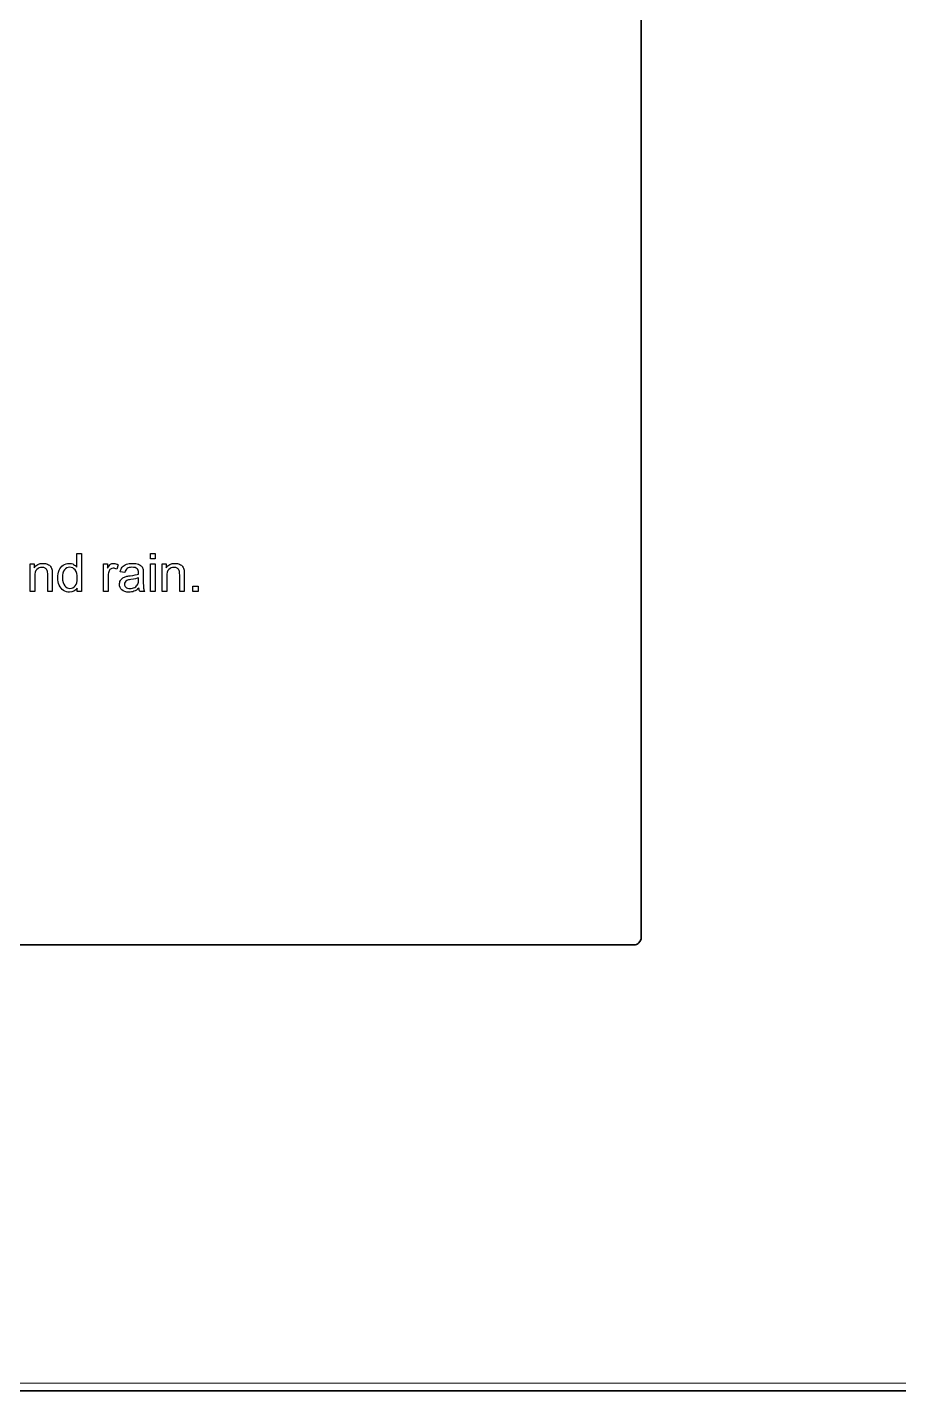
# Model space of a CAD drawing. Extents: x -45 to 645, y -160 to 467.
# Drawn here: x 383.88 to 406.95, y 69.26 to 105.36 of the extents above; entities that cross this region are included whole.
import ezdxf

# ---------------------------------------------------------------- set-up
doc = ezdxf.new("R2010")
doc.units = 0
doc.layers.add('layer 1', color=7, linetype='Continuous')

msp = doc.modelspace()

# ---------------------------------------------------------------- linework, layer by layer
at = {"color": 7, "lineweight": 35}
for p, q in [((400.132, 209.862), (400.132, 81.262)), ((400.132, 209.862), (400.132, 81.262)), ((400.132, 209.862), (400.132, 81.262)), ((400.132, 209.862), (400.132, 81.262)), ((399.932, 81.062), (345.332, 81.062)), ((399.932, 81.062), (345.332, 81.062)), ((399.932, 81.062), (345.332, 81.062)), ((399.932, 81.062), (345.332, 81.062)), ((295.073, 69.262), (450.632, 69.262)), ((295.073, 69.262), (450.632, 69.262)), ((295.073, 69.262), (450.632, 69.262)), ((295.073, 69.262), (450.632, 69.262))]:
    msp.add_line(p, q, dxfattribs=at)
at = {"color": 7, "lineweight": 13}
msp.add_line((295.071, 69.462), (450.632, 69.462), dxfattribs=at)
msp.add_line((295.071, 69.462), (450.632, 69.462), dxfattribs=at)
msp.add_line((295.071, 69.462), (450.632, 69.462), dxfattribs=at)
msp.add_line((295.071, 69.462), (450.632, 69.462), dxfattribs=at)
at = {"color": 7, "lineweight": 35}
msp.add_arc((399.932, 81.262), 0.2, 270, 359.999, dxfattribs=at)
msp.add_arc((399.932, 81.262), 0.2, 270, 359.999, dxfattribs=at)
msp.add_arc((399.932, 81.262), 0.2, 270, 359.999, dxfattribs=at)
msp.add_arc((399.932, 81.262), 0.2, 270, 359.999, dxfattribs=at)
at = {"layer": 'layer 1', "color": 7, "lineweight": 9, "true_color": 0xffffff}
for points in [[(400.131, 209.862), (400.131, 166.996), (400.131, 102.696), (400.131, 81.262)], [(399.968, 81.066), (400.077, 81.086), (400.131, 81.207), (400.131, 81.262)], [(399.931, 81.062), (381.731, 81.062), (354.432, 81.062), (345.332, 81.062)], [(450.631, 69.262), (398.778, 69.262), (320.999, 69.262), (295.073, 69.262)]]:
    msp.add_open_spline(points, degree=3, dxfattribs=at)
at = {"layer": 'layer 1', "color": 7, "true_color": 0xffffff}
for points, knots in [([(385.313, 90.416), (385.313, 90.416), (385.313, 91.427), (385.313, 91.427), (385.313, 91.427), (385.19, 91.427), (385.19, 91.427), (385.19, 91.427), (385.19, 91.062), (385.19, 91.062), (385.169, 91.093), (385.141, 91.117), (385.106, 91.136), (385.073, 91.154), (385.034, 91.164), (384.99, 91.164), (384.93, 91.164), (384.877, 91.148), (384.828, 91.116), (384.781, 91.085), (384.745, 91.04), (384.721, 90.981), (384.697, 90.921), (384.684, 90.855), (384.684, 90.782), (384.685, 90.707), (384.698, 90.64), (384.725, 90.583), (384.752, 90.526), (384.788, 90.481), (384.837, 90.449), (384.886, 90.416), (384.939, 90.401), (384.996, 90.401), (385.085, 90.401), (385.152, 90.437), (385.199, 90.509), (385.199, 90.509), (385.199, 90.416), (385.199, 90.416), (385.199, 90.416), (385.313, 90.416), (385.313, 90.416)], [0, 0, 0, 0, 0.071429, 0.071429, 0.071429, 0.142857, 0.142857, 0.142857, 0.214286, 0.214286, 0.214286, 0.285714, 0.285714, 0.285714, 0.357143, 0.357143, 0.357143, 0.428571, 0.428571, 0.428571, 0.5, 0.5, 0.5, 0.571429, 0.571429, 0.571429, 0.642857, 0.642857, 0.642857, 0.714286, 0.714286, 0.714286, 0.785714, 0.785714, 0.785714, 0.857143, 0.857143, 0.857143, 0.928571, 0.928571, 0.928571, 1, 1, 1, 1]), ([(387.261, 91.285), (387.261, 91.285), (387.261, 91.427), (387.261, 91.427), (387.261, 91.427), (387.138, 91.427), (387.138, 91.427), (387.138, 91.427), (387.138, 91.285), (387.138, 91.285), (387.138, 91.285), (387.261, 91.285), (387.261, 91.285)], [0, 0, 0, 0, 0.25, 0.25, 0.25, 0.5, 0.5, 0.5, 0.75, 0.75, 0.75, 1, 1, 1, 1]), ([(384.076, 90.416), (384.076, 90.416), (384.076, 90.815), (384.076, 90.815), (384.076, 90.91), (384.096, 90.973), (384.134, 91.006), (384.171, 91.04), (384.216, 91.057), (384.268, 91.057), (384.301, 91.057), (384.329, 91.05), (384.353, 91.034), (384.378, 91.02), (384.395, 90.999), (384.405, 90.975), (384.414, 90.949), (384.419, 90.911), (384.419, 90.861), (384.419, 90.861), (384.419, 90.416), (384.419, 90.416), (384.419, 90.416), (384.541, 90.416), (384.541, 90.416), (384.541, 90.416), (384.541, 90.866), (384.541, 90.866), (384.541, 90.923), (384.539, 90.964), (384.534, 90.986), (384.527, 91.021), (384.515, 91.052), (384.497, 91.078), (384.479, 91.103), (384.451, 91.124), (384.414, 91.14), (384.378, 91.156), (384.337, 91.164), (384.294, 91.164), (384.194, 91.164), (384.117, 91.124), (384.064, 91.044), (384.064, 91.044), (384.064, 91.148), (384.064, 91.148), (384.064, 91.148), (383.953, 91.148), (383.953, 91.148), (383.953, 91.148), (383.953, 90.416), (383.953, 90.416), (383.953, 90.416), (384.076, 90.416), (384.076, 90.416)], [0, 0, 0, 0, 0.055556, 0.055556, 0.055556, 0.111111, 0.111111, 0.111111, 0.166667, 0.166667, 0.166667, 0.222222, 0.222222, 0.222222, 0.277778, 0.277778, 0.277778, 0.333333, 0.333333, 0.333333, 0.388889, 0.388889, 0.388889, 0.444444, 0.444444, 0.444444, 0.5, 0.5, 0.5, 0.555556, 0.555556, 0.555556, 0.611111, 0.611111, 0.611111, 0.666667, 0.666667, 0.666667, 0.722222, 0.722222, 0.722222, 0.777778, 0.777778, 0.777778, 0.833333, 0.833333, 0.833333, 0.888889, 0.888889, 0.888889, 0.944444, 0.944444, 0.944444, 1, 1, 1, 1]), ([(384.865, 90.993), (384.902, 91.038), (384.947, 91.061), (385.003, 91.061), (385.059, 91.061), (385.105, 91.037), (385.144, 90.99), (385.182, 90.944), (385.201, 90.87), (385.201, 90.77), (385.201, 90.68), (385.183, 90.612), (385.145, 90.568), (385.108, 90.525), (385.062, 90.502), (385.007, 90.502), (384.954, 90.502), (384.908, 90.525), (384.869, 90.571), (384.83, 90.618), (384.81, 90.688), (384.81, 90.782), (384.81, 90.878), (384.828, 90.948), (384.865, 90.993)], [0, 0, 0, 0, 0.125, 0.125, 0.125, 0.25, 0.25, 0.25, 0.375, 0.375, 0.375, 0.5, 0.5, 0.5, 0.625, 0.625, 0.625, 0.75, 0.75, 0.75, 0.875, 0.875, 0.875, 1, 1, 1, 1]), ([(386.017, 90.416), (386.017, 90.416), (386.017, 90.799), (386.017, 90.799), (386.017, 90.851), (386.024, 90.899), (386.038, 90.944), (386.046, 90.972), (386.062, 90.995), (386.083, 91.012), (386.104, 91.027), (386.129, 91.036), (386.155, 91.036), (386.185, 91.036), (386.214, 91.027), (386.245, 91.01), (386.245, 91.01), (386.288, 91.124), (386.288, 91.124), (386.245, 91.151), (386.203, 91.164), (386.162, 91.164), (386.133, 91.164), (386.106, 91.155), (386.083, 91.139), (386.059, 91.123), (386.032, 91.088), (386.004, 91.037), (386.004, 91.037), (386.004, 91.148), (386.004, 91.148), (386.004, 91.148), (385.894, 91.148), (385.894, 91.148), (385.894, 91.148), (385.894, 90.416), (385.894, 90.416), (385.894, 90.416), (386.017, 90.416), (386.017, 90.416)], [0, 0, 0, 0, 0.076923, 0.076923, 0.076923, 0.153846, 0.153846, 0.153846, 0.230769, 0.230769, 0.230769, 0.307692, 0.307692, 0.307692, 0.384615, 0.384615, 0.384615, 0.461538, 0.461538, 0.461538, 0.538462, 0.538462, 0.538462, 0.615385, 0.615385, 0.615385, 0.692308, 0.692308, 0.692308, 0.769231, 0.769231, 0.769231, 0.846154, 0.846154, 0.846154, 0.923077, 0.923077, 0.923077, 1, 1, 1, 1]), ([(386.858, 90.416), (386.858, 90.416), (386.987, 90.416), (386.987, 90.416), (386.971, 90.444), (386.962, 90.474), (386.956, 90.505), (386.952, 90.535), (386.949, 90.608), (386.949, 90.722), (386.949, 90.722), (386.949, 90.887), (386.949, 90.887), (386.949, 90.942), (386.948, 90.981), (386.943, 91.002), (386.935, 91.036), (386.922, 91.064), (386.904, 91.086), (386.886, 91.109), (386.858, 91.127), (386.819, 91.141), (386.78, 91.157), (386.73, 91.164), (386.668, 91.164), (386.605, 91.164), (386.551, 91.155), (386.503, 91.139), (386.456, 91.12), (386.42, 91.096), (386.394, 91.064), (386.369, 91.033), (386.351, 90.99), (386.34, 90.938), (386.34, 90.938), (386.46, 90.921), (386.46, 90.921), (386.473, 90.973), (386.494, 91.01), (386.522, 91.03), (386.549, 91.051), (386.591, 91.061), (386.65, 91.061), (386.712, 91.061), (386.759, 91.047), (386.79, 91.019), (386.813, 90.999), (386.825, 90.964), (386.825, 90.913), (386.825, 90.909), (386.825, 90.897), (386.825, 90.88), (386.777, 90.863), (386.705, 90.849), (386.604, 90.838), (386.556, 90.832), (386.52, 90.825), (386.495, 90.82), (386.463, 90.81), (386.433, 90.797), (386.407, 90.779), (386.38, 90.76), (386.359, 90.736), (386.343, 90.707), (386.327, 90.679), (386.319, 90.645), (386.319, 90.609), (386.319, 90.549), (386.34, 90.498), (386.383, 90.46), (386.427, 90.42), (386.488, 90.401), (386.568, 90.401), (386.615, 90.401), (386.661, 90.409), (386.703, 90.425), (386.745, 90.441), (386.788, 90.468), (386.834, 90.508), (386.839, 90.473), (386.846, 90.443), (386.858, 90.416)], [0, 0, 0, 0, 0.037037, 0.037037, 0.037037, 0.074074, 0.074074, 0.074074, 0.111111, 0.111111, 0.111111, 0.148148, 0.148148, 0.148148, 0.185185, 0.185185, 0.185185, 0.222222, 0.222222, 0.222222, 0.259259, 0.259259, 0.259259, 0.296296, 0.296296, 0.296296, 0.333333, 0.333333, 0.333333, 0.37037, 0.37037, 0.37037, 0.407407, 0.407407, 0.407407, 0.444444, 0.444444, 0.444444, 0.481481, 0.481481, 0.481481, 0.518519, 0.518519, 0.518519, 0.555556, 0.555556, 0.555556, 0.592593, 0.592593, 0.592593, 0.62963, 0.62963, 0.62963, 0.666667, 0.666667, 0.666667, 0.703704, 0.703704, 0.703704, 0.740741, 0.740741, 0.740741, 0.777778, 0.777778, 0.777778, 0.814815, 0.814815, 0.814815, 0.851852, 0.851852, 0.851852, 0.888889, 0.888889, 0.888889, 0.925926, 0.925926, 0.925926, 0.962963, 0.962963, 0.962963, 1, 1, 1, 1]), ([(387.261, 90.416), (387.261, 90.416), (387.261, 91.148), (387.261, 91.148), (387.261, 91.148), (387.138, 91.148), (387.138, 91.148), (387.138, 91.148), (387.138, 90.416), (387.138, 90.416), (387.138, 90.416), (387.261, 90.416), (387.261, 90.416)], [0, 0, 0, 0, 0.25, 0.25, 0.25, 0.5, 0.5, 0.5, 0.75, 0.75, 0.75, 1, 1, 1, 1]), ([(387.571, 90.416), (387.571, 90.416), (387.571, 90.815), (387.571, 90.815), (387.571, 90.91), (387.591, 90.973), (387.628, 91.006), (387.666, 91.04), (387.711, 91.057), (387.763, 91.057), (387.796, 91.057), (387.824, 91.05), (387.848, 91.034), (387.873, 91.02), (387.89, 90.999), (387.899, 90.975), (387.909, 90.949), (387.913, 90.911), (387.913, 90.861), (387.913, 90.861), (387.913, 90.416), (387.913, 90.416), (387.913, 90.416), (388.036, 90.416), (388.036, 90.416), (388.036, 90.416), (388.036, 90.866), (388.036, 90.866), (388.036, 90.923), (388.034, 90.964), (388.029, 90.986), (388.022, 91.021), (388.01, 91.052), (387.992, 91.078), (387.974, 91.103), (387.946, 91.124), (387.909, 91.14), (387.873, 91.156), (387.832, 91.164), (387.789, 91.164), (387.688, 91.164), (387.612, 91.124), (387.559, 91.044), (387.559, 91.044), (387.559, 91.148), (387.559, 91.148), (387.559, 91.148), (387.448, 91.148), (387.448, 91.148), (387.448, 91.148), (387.448, 90.416), (387.448, 90.416), (387.448, 90.416), (387.571, 90.416), (387.571, 90.416)], [0, 0, 0, 0, 0.055556, 0.055556, 0.055556, 0.111111, 0.111111, 0.111111, 0.166667, 0.166667, 0.166667, 0.222222, 0.222222, 0.222222, 0.277778, 0.277778, 0.277778, 0.333333, 0.333333, 0.333333, 0.388889, 0.388889, 0.388889, 0.444444, 0.444444, 0.444444, 0.5, 0.5, 0.5, 0.555556, 0.555556, 0.555556, 0.611111, 0.611111, 0.611111, 0.666667, 0.666667, 0.666667, 0.722222, 0.722222, 0.722222, 0.777778, 0.777778, 0.777778, 0.833333, 0.833333, 0.833333, 0.888889, 0.888889, 0.888889, 0.944444, 0.944444, 0.944444, 1, 1, 1, 1]), ([(386.825, 90.738), (386.825, 90.683), (386.818, 90.642), (386.804, 90.615), (386.787, 90.578), (386.76, 90.55), (386.723, 90.529), (386.686, 90.508), (386.644, 90.498), (386.597, 90.498), (386.548, 90.498), (386.512, 90.509), (386.488, 90.53), (386.463, 90.553), (386.45, 90.58), (386.45, 90.614), (386.45, 90.635), (386.456, 90.655), (386.467, 90.671), (386.478, 90.69), (386.495, 90.703), (386.516, 90.712), (386.537, 90.721), (386.573, 90.729), (386.623, 90.736), (386.713, 90.749), (386.78, 90.765), (386.825, 90.783), (386.825, 90.783), (386.825, 90.738), (386.825, 90.738)], [0, 0, 0, 0, 0.1, 0.1, 0.1, 0.2, 0.2, 0.2, 0.3, 0.3, 0.3, 0.4, 0.4, 0.4, 0.5, 0.5, 0.5, 0.6, 0.6, 0.6, 0.7, 0.7, 0.7, 0.8, 0.8, 0.8, 0.9, 0.9, 0.9, 1, 1, 1, 1]), ([(388.4, 90.416), (388.4, 90.416), (388.4, 90.557), (388.4, 90.557), (388.4, 90.557), (388.26, 90.557), (388.26, 90.557), (388.26, 90.557), (388.26, 90.416), (388.26, 90.416), (388.26, 90.416), (388.4, 90.416), (388.4, 90.416)], [0, 0, 0, 0, 0.25, 0.25, 0.25, 0.5, 0.5, 0.5, 0.75, 0.75, 0.75, 1, 1, 1, 1])]:
    msp.add_open_spline(points, degree=3, knots=knots, dxfattribs=at)

doc.saveas('drawing.dxf')
